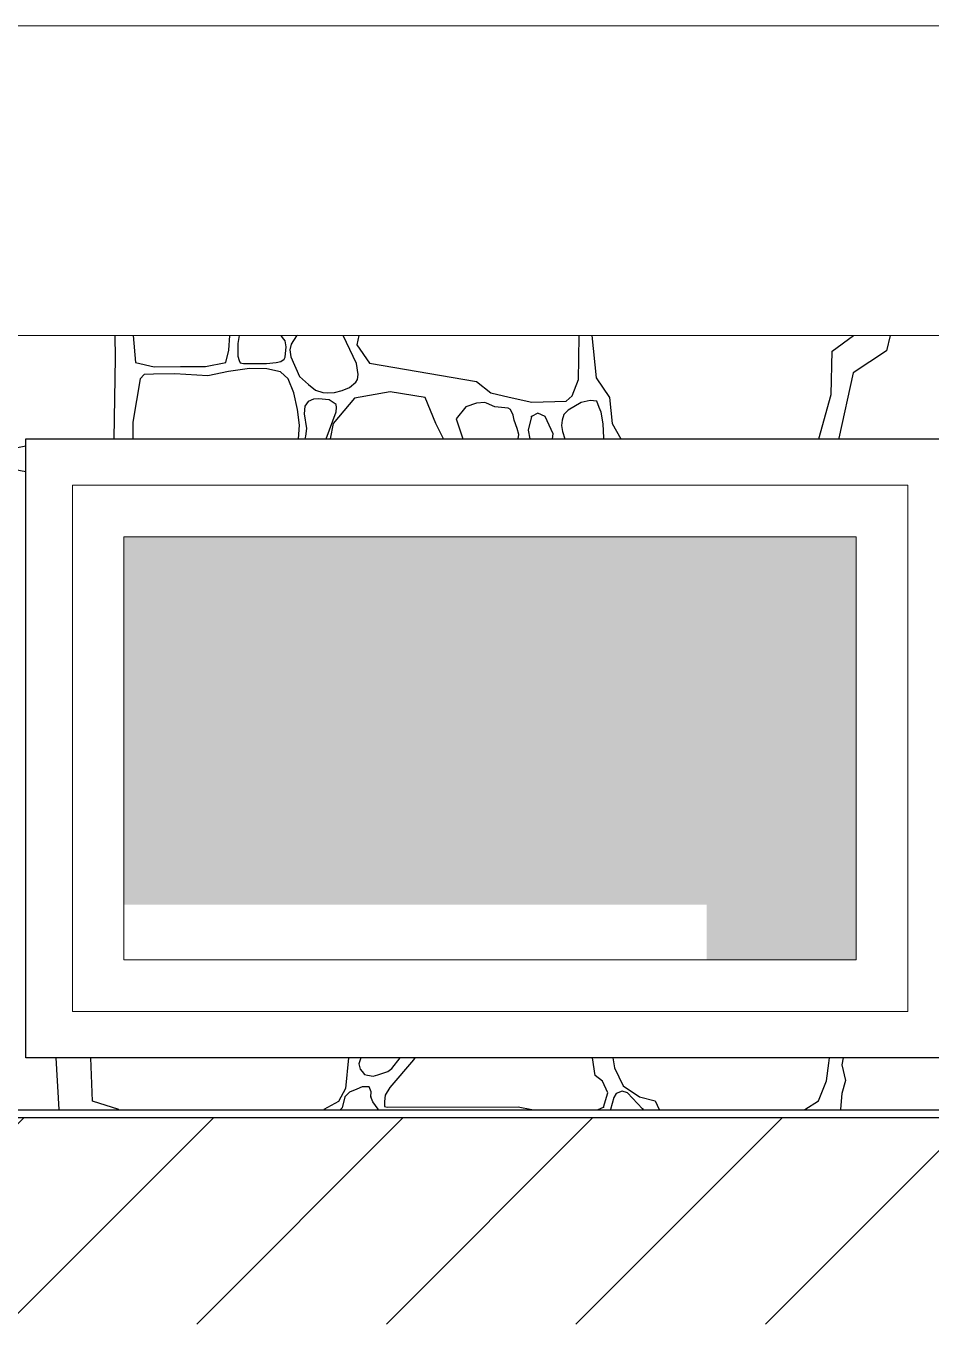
# Model space of a CAD drawing. Header units: feet. Extents: x -10410 to 374725, y -46422 to 88923.
# Drawn here: x 205055 to 205933, y 598 to 1856 of the extents above; entities that cross this region are included whole.
import ezdxf

# ---------------------------------------------------------------- set-up
doc = ezdxf.new("R2010")
doc.units = ezdxf.units.FT
doc.header["$MEASUREMENT"] = 0
for name, color, linetype, lineweight, true_color in [('2D - Общий_Ном._пера__118', 7, 'Continuous', 5, 0x573938), ('Конструктив - Стены Несущие_Ном._пера__87', 7, 'Continuous', 25, 0x6a6a6a), ('Местность - Рельеф_Ном._пера__93', 7, 'Continuous', 25, 0xa2a233)]:
    doc.layers.add(name, color=color, linetype=linetype, lineweight=lineweight, true_color=true_color)
doc.layers.add('Конструктив - Перекрытия_Ном._пера__1', color=7, linetype='Continuous', lineweight=20)
doc.layers.add('Конструктив - Стены Несущие_Ном._пера__120', color=7, linetype='Continuous', lineweight=5)

# ---------------------------------------------------------------- blocks, each defined once
blk = doc.blocks.new('*X14')
at = {"layer": 'Конструктив - Стены Несущие_Ном._пера__87', "linetype": 'Continuous'}
for p, q in [((205142, 1534.5), (205141.6, 1556.2)), ((205159.1, 1556.2), (205161.3, 1530)), ((205251.9, 1542), (205253, 1556.2)), ((205260.6, 1548.4), (205260.5, 1536.3)), ((205262.1, 1556.2), (205260.6, 1548.4)), ((205303.8, 1554.3), (205302.5, 1556.2)), ((205306.5, 1551.2), (205303.8, 1554.3)), ((205307.5, 1545.2), (205306.5, 1551.2)), ((205312.3, 1547.7), (205311.1, 1542.3)), ((205317.6, 1555.8), (205312.3, 1547.7)), ((205318.8, 1556.2), (205317.6, 1555.8)), ((205375.7, 1529.2), (205362.9, 1556.2)), ((205377.9, 1556.2), (205376, 1547.1)), ((205591.4, 1533.6), (205591.7, 1556.2)), ((205603.9, 1556.2), (205608.1, 1515.2)), ((205837, 1540.9), (205857.7, 1556.2)), ((205893.2, 1556.2), (205889.5, 1541.4)), ((205249.1, 1530), (205251.9, 1542)), ((205260.5, 1536.3), (205262, 1532.1)), ((205305.5, 1533.4), (205306.7, 1535.4)), ((205306.7, 1535.4), (205307.5, 1545.2)), ((205311.1, 1542.3), (205312, 1535.6)), ((205312, 1535.6), (205320.3, 1516.4)), ((205376, 1547.1), (205388.2, 1529.3)), ((205836, 1499.1), (205837, 1540.9)), ((205889.5, 1541.4), (205857.3, 1519.9)), ((205140.7, 1456.2), (205142, 1534.5)), ((205161.3, 1530), (205179.6, 1525.9)), ((205179.6, 1525.9), (205205.1, 1526.2)), ((205205.1, 1526.2), (205229.2, 1526.3)), ((205229.2, 1526.3), (205249.1, 1530)), ((205271.8, 1524.3), (205251.5, 1521.5)), ((205262, 1532.1), (205263, 1529.7)), ((205263, 1529.7), (205266, 1529.2)), ((205266, 1529.2), (205288.6, 1529.2)), ((205288.9, 1524), (205271.8, 1524.3)), ((205288.6, 1529.2), (205297.9, 1530)), ((205302.1, 1521.1), (205288.9, 1524)), ((205297.9, 1530), (205302.3, 1531)), ((205302.3, 1531), (205305.5, 1533.4)), ((205377.4, 1518.3), (205375.7, 1529.2)), ((205388.2, 1529.3), (205492.2, 1511.6)), ((205591, 1513.5), (205591.4, 1533.6)), ((205166.1, 1514.3), (205158.8, 1472.4)), ((205169.8, 1518.5), (205166.1, 1514.3)), ((205178.8, 1518.8), (205169.8, 1518.5)), ((205199.7, 1519.1), (205178.8, 1518.8)), ((205231.5, 1517.1), (205199.7, 1519.1)), ((205251.5, 1521.5), (205231.5, 1517.1)), ((205309.3, 1514.3), (205302.1, 1521.1)), ((205315.1, 1500.6), (205309.3, 1514.3)), ((205320.3, 1516.4), (205329.1, 1508.8)), ((205369, 1506), (205375, 1511)), ((205375, 1511), (205376.8, 1513.6)), ((205376.8, 1513.6), (205377.4, 1518.3)), ((205492.2, 1511.6), (205505.9, 1500.7)), ((205584.9, 1497.7), (205591, 1513.5)), ((205608.1, 1515.2), (205621, 1496.1)), ((205857.3, 1519.9), (205843.2, 1456.7)), ((205318.5, 1484.6), (205315.1, 1500.6)), ((205329.1, 1508.8), (205336.1, 1503.4)), ((205336.1, 1503.4), (205342.9, 1500.9)), ((205342.9, 1500.9), (205347.1, 1500.6)), ((205347.1, 1500.6), (205354.3, 1501.1)), ((205354.3, 1501.1), (205361.9, 1502.9)), ((205361.9, 1502.9), (205369, 1506)), ((205408.2, 1501.8), (205373.6, 1495.4)), ((205442.4, 1496.3), (205408.2, 1501.8)), ((205505.9, 1500.7), (205523.7, 1496.5)), ((205578.9, 1492.6), (205584.9, 1497.7)), ((205823.9, 1456.2), (205836, 1499.1)), ((205320.4, 1469.4), (205318.5, 1484.6)), ((205325.6, 1487.9), (205324.9, 1480.2)), ((205328.7, 1492.2), (205325.6, 1487.9)), ((205334, 1494.4), (205328.7, 1492.2)), ((205338.7, 1495), (205334, 1494.4)), ((205349.3, 1493.8), (205338.7, 1495)), ((205356.1, 1489.4), (205349.3, 1493.8)), ((205373.6, 1495.4), (205353, 1471.1)), ((205355.9, 1482.3), (205356.3, 1486.5)), ((205356.3, 1486.5), (205356.1, 1489.4)), ((205452.6, 1471.1), (205442.4, 1496.3)), ((205481.6, 1487.2), (205472.4, 1475.5)), ((205492.1, 1490.8), (205481.6, 1487.2)), ((205500.1, 1491.4), (205492.1, 1490.8)), ((205501.8, 1490.6), (205500.1, 1491.4)), ((205509.8, 1487.2), (205501.8, 1490.6)), ((205522.7, 1485.7), (205509.8, 1487.2)), ((205525.1, 1484.5), (205522.7, 1485.7)), ((205523.7, 1496.5), (205545.8, 1491.5)), ((205527.5, 1479), (205525.1, 1484.5)), ((205545.8, 1491.5), (205578.9, 1492.6)), ((205593.6, 1491.4), (205580.9, 1484)), ((205602.3, 1493.4), (205593.6, 1491.4)), ((205608.6, 1492.5), (205602.3, 1493.4)), ((205611.1, 1486.4), (205608.6, 1492.5)), ((205612.9, 1481.8), (205611.1, 1486.4)), ((205621, 1496.1), (205623.5, 1471.1)), ((205158.8, 1472.4), (205159, 1456.2)), ((205324.9, 1480.2), (205327.2, 1466.2)), ((205346.4, 1456.2), (205355.9, 1482.3)), ((205472.4, 1475.5), (205478.8, 1456.2)), ((205528.4, 1474.3), (205527.5, 1479)), ((205531.5, 1466.2), (205528.4, 1474.3)), ((205545.5, 1477.8), (205542.2, 1464.6)), ((205551.5, 1481), (205545.5, 1477.8)), ((205558.6, 1477.8), (205551.5, 1481)), ((205566.5, 1460.9), (205558.6, 1477.8)), ((205575.2, 1474.3), (205574.5, 1469.1)), ((205576.8, 1479.7), (205575.2, 1474.3)), ((205580.9, 1484), (205576.8, 1479.7)), ((205615, 1470.5), (205612.9, 1481.8)), ((205319.4, 1456.2), (205320.4, 1469.4)), ((205327.2, 1466.2), (205326.1, 1458.8)), ((205353, 1471.1), (205350.3, 1456.2)), ((205459.9, 1456.2), (205452.6, 1471.1)), ((205533.1, 1460.2), (205531.5, 1466.2)), ((205532.5, 1456.2), (205533.1, 1460.2)), ((205542.2, 1464.6), (205543.7, 1456.2)), ((205565.8, 1456.2), (205566.5, 1460.9)), ((205574.5, 1469.1), (205575.4, 1463.2)), ((205575.4, 1463.2), (205577.7, 1456.2)), ((205615.5, 1457.2), (205615, 1470.5)), ((205623.5, 1471.1), (205632, 1456.2)), ((205326.1, 1458.8), (205325.6, 1456.2)), ((205615.2, 1456.2), (205615.5, 1457.2)), ((205843.2, 1456.7), (205843.3, 1456.2)), ((205087.4, 806.2), (205084.4, 856.2)), ((205119.7, 814.3), (205118, 856.2)), ((205368.1, 856.2), (205364.9, 826.4)), ((205379.8, 856.2), (205377.9, 850.4)), ((205410, 845.9), (205418, 856.2)), ((205432.4, 856.2), (205431, 854.4)), ((205607.1, 839), (205604.4, 856.2)), ((205624.1, 856.2), (205625.7, 846.4)), ((205833.5, 851.1), (205834.3, 856.2)), ((205847.5, 856.2), (205846.3, 849.3)), ((205377.9, 850.4), (205379.2, 845.1)), ((205379.2, 845.1), (205381.2, 843)), ((205381.2, 843), (205383.5, 840)), ((205396.4, 839.7), (205406.1, 843.1)), ((205406.1, 843.1), (205410, 845.9)), ((205431, 854.4), (205408, 827.6)), ((205625.7, 846.4), (205634.1, 829.1)), ((205831.5, 833.8), (205833.5, 851.1)), ((205846.3, 849.3), (205849.7, 834.1)), ((205383.5, 840), (205386.3, 839.4)), ((205386.3, 839.4), (205391.8, 838.4)), ((205391.8, 838.4), (205396.4, 839.7)), ((205614.1, 833.6), (205607.1, 839)), ((205619.3, 822.2), (205614.1, 833.6)), ((205823.6, 814.5), (205831.5, 833.8)), ((205849.7, 834.1), (205846.2, 821.8)), ((205364.9, 826.4), (205358.2, 814)), ((205364.4, 818.4), (205361.9, 807.6)), ((205369, 822.8), (205364.4, 818.4)), ((205376.1, 826), (205369, 822.8)), ((205381.3, 828.2), (205376.1, 826)), ((205387.9, 828.1), (205381.3, 828.2)), ((205390, 823.2), (205387.9, 828.1)), ((205389.7, 818.4), (205390, 823.2)), ((205391.4, 813.5), (205389.7, 818.4)), ((205403.5, 820.1), (205403, 813.8)), ((205408, 827.6), (205403.5, 820.1)), ((205615.3, 808.5), (205619.3, 822.2)), ((205625.1, 817.9), (205622.1, 806.2)), ((205627.3, 821.7), (205625.1, 817.9)), ((205633.3, 823.8), (205627.3, 821.7)), ((205638.5, 822.2), (205633.3, 823.8)), ((205634.1, 829.1), (205650.2, 818.4)), ((205653.1, 806.9), (205638.5, 822.2)), ((205650.2, 818.4), (205665.1, 814.5)), ((205846.2, 821.8), (205845.1, 806.6)), ((205145.2, 806.2), (205119.7, 814.3)), ((205358.2, 814), (205344.1, 806.2)), ((205361.9, 807.6), (205360.2, 806.2)), ((205396.6, 806.6), (205391.4, 813.5)), ((205396.7, 806.2), (205396.6, 806.6)), ((205403, 813.8), (205402.9, 808.9)), ((205402.9, 808.9), (205405.5, 808.5)), ((205405.5, 808.5), (205532.3, 808.8)), ((205532.3, 808.8), (205545.6, 806.2)), ((205610.1, 806.2), (205615.3, 808.5)), ((205654, 806.2), (205653.1, 806.9)), ((205665.1, 814.5), (205669.1, 806.2)), ((205810.2, 806.2), (205823.6, 814.5)), ((205845.1, 806.6), (205845.1, 806.2))]:
    blk.add_line(p, q, dxfattribs=at)
for p in [(205545.5, 1477.8), (205389.7, 818.4), (205615.3, 808.5)]:
    blk.add_point(p, dxfattribs=at)
blk = doc.blocks.new('Штриховка_7', base_point=(0, 0))
at = {"layer": 'Конструктив - Стены Несущие_Ном._пера__87', "linetype": 'Continuous'}
blk.add_blockref('*X14', (0, 0), dxfattribs=at)
blk = doc.blocks.new('*X20')
at = {"layer": 'Конструктив - Стены Несущие_Ном._пера__87', "linetype": 'Continuous'}
for p, q in [((205142, 1534.5), (205141.6, 1556.2)), ((205159.1, 1556.2), (205161.3, 1530)), ((205251.9, 1542), (205253, 1556.2)), ((205260.6, 1548.4), (205260.5, 1536.3)), ((205262.1, 1556.2), (205260.6, 1548.4)), ((205303.8, 1554.3), (205302.5, 1556.2)), ((205306.5, 1551.2), (205303.8, 1554.3)), ((205307.5, 1545.2), (205306.5, 1551.2)), ((205312.3, 1547.7), (205311.1, 1542.3)), ((205317.6, 1555.8), (205312.3, 1547.7)), ((205318.8, 1556.2), (205317.6, 1555.8)), ((205375.7, 1529.2), (205362.9, 1556.2)), ((205377.9, 1556.2), (205376, 1547.1)), ((205591.4, 1533.6), (205591.7, 1556.2)), ((205603.9, 1556.2), (205608.1, 1515.2)), ((205837, 1540.9), (205857.7, 1556.2)), ((205893.2, 1556.2), (205889.5, 1541.4)), ((205249.1, 1530), (205251.9, 1542)), ((205260.5, 1536.3), (205262, 1532.1)), ((205305.5, 1533.4), (205306.7, 1535.4)), ((205306.7, 1535.4), (205307.5, 1545.2)), ((205311.1, 1542.3), (205312, 1535.6)), ((205312, 1535.6), (205320.3, 1516.4)), ((205376, 1547.1), (205388.2, 1529.3)), ((205836, 1499.1), (205837, 1540.9)), ((205889.5, 1541.4), (205857.3, 1519.9)), ((205140.7, 1456.2), (205142, 1534.5)), ((205161.3, 1530), (205179.6, 1525.9)), ((205179.6, 1525.9), (205205.1, 1526.2)), ((205205.1, 1526.2), (205229.2, 1526.3)), ((205229.2, 1526.3), (205249.1, 1530)), ((205271.8, 1524.3), (205251.5, 1521.5)), ((205262, 1532.1), (205263, 1529.7)), ((205263, 1529.7), (205266, 1529.2)), ((205266, 1529.2), (205288.6, 1529.2)), ((205288.9, 1524), (205271.8, 1524.3)), ((205288.6, 1529.2), (205297.9, 1530)), ((205302.1, 1521.1), (205288.9, 1524)), ((205297.9, 1530), (205302.3, 1531)), ((205302.3, 1531), (205305.5, 1533.4)), ((205377.4, 1518.3), (205375.7, 1529.2)), ((205388.2, 1529.3), (205492.2, 1511.6)), ((205591, 1513.5), (205591.4, 1533.6)), ((205166.1, 1514.3), (205158.8, 1472.4)), ((205169.8, 1518.5), (205166.1, 1514.3)), ((205178.8, 1518.8), (205169.8, 1518.5)), ((205199.7, 1519.1), (205178.8, 1518.8)), ((205231.5, 1517.1), (205199.7, 1519.1)), ((205251.5, 1521.5), (205231.5, 1517.1)), ((205309.3, 1514.3), (205302.1, 1521.1)), ((205315.1, 1500.6), (205309.3, 1514.3)), ((205320.3, 1516.4), (205329.1, 1508.8)), ((205369, 1506), (205375, 1511)), ((205375, 1511), (205376.8, 1513.6)), ((205376.8, 1513.6), (205377.4, 1518.3)), ((205492.2, 1511.6), (205505.9, 1500.7)), ((205584.9, 1497.7), (205591, 1513.5)), ((205608.1, 1515.2), (205621, 1496.1)), ((205857.3, 1519.9), (205843.2, 1456.7)), ((205318.5, 1484.6), (205315.1, 1500.6)), ((205329.1, 1508.8), (205336.1, 1503.4)), ((205336.1, 1503.4), (205342.9, 1500.9)), ((205342.9, 1500.9), (205347.1, 1500.6)), ((205347.1, 1500.6), (205354.3, 1501.1)), ((205354.3, 1501.1), (205361.9, 1502.9)), ((205361.9, 1502.9), (205369, 1506)), ((205408.2, 1501.8), (205373.6, 1495.4)), ((205442.4, 1496.3), (205408.2, 1501.8)), ((205505.9, 1500.7), (205523.7, 1496.5)), ((205578.9, 1492.6), (205584.9, 1497.7)), ((205823.9, 1456.2), (205836, 1499.1)), ((205320.4, 1469.4), (205318.5, 1484.6)), ((205325.6, 1487.9), (205324.9, 1480.2)), ((205328.7, 1492.2), (205325.6, 1487.9)), ((205334, 1494.4), (205328.7, 1492.2)), ((205338.7, 1495), (205334, 1494.4)), ((205349.3, 1493.8), (205338.7, 1495)), ((205356.1, 1489.4), (205349.3, 1493.8)), ((205373.6, 1495.4), (205353, 1471.1)), ((205355.9, 1482.3), (205356.3, 1486.5)), ((205356.3, 1486.5), (205356.1, 1489.4)), ((205452.6, 1471.1), (205442.4, 1496.3)), ((205481.6, 1487.2), (205472.4, 1475.5)), ((205492.1, 1490.8), (205481.6, 1487.2)), ((205500.1, 1491.4), (205492.1, 1490.8)), ((205501.8, 1490.6), (205500.1, 1491.4)), ((205509.8, 1487.2), (205501.8, 1490.6)), ((205522.7, 1485.7), (205509.8, 1487.2)), ((205525.1, 1484.5), (205522.7, 1485.7)), ((205523.7, 1496.5), (205545.8, 1491.5)), ((205527.5, 1479), (205525.1, 1484.5)), ((205545.8, 1491.5), (205578.9, 1492.6)), ((205593.6, 1491.4), (205580.9, 1484)), ((205602.3, 1493.4), (205593.6, 1491.4)), ((205608.6, 1492.5), (205602.3, 1493.4)), ((205611.1, 1486.4), (205608.6, 1492.5)), ((205612.9, 1481.8), (205611.1, 1486.4)), ((205621, 1496.1), (205623.5, 1471.1)), ((205158.8, 1472.4), (205159, 1456.2)), ((205324.9, 1480.2), (205327.2, 1466.2)), ((205346.4, 1456.2), (205355.9, 1482.3)), ((205472.4, 1475.5), (205478.8, 1456.2)), ((205528.4, 1474.3), (205527.5, 1479)), ((205531.5, 1466.2), (205528.4, 1474.3)), ((205545.5, 1477.8), (205542.2, 1464.6)), ((205551.5, 1481), (205545.5, 1477.8)), ((205558.6, 1477.8), (205551.5, 1481)), ((205566.5, 1460.9), (205558.6, 1477.8)), ((205575.2, 1474.3), (205574.5, 1469.1)), ((205576.8, 1479.7), (205575.2, 1474.3)), ((205580.9, 1484), (205576.8, 1479.7)), ((205615, 1470.5), (205612.9, 1481.8)), ((205319.4, 1456.2), (205320.4, 1469.4)), ((205327.2, 1466.2), (205326.1, 1458.8)), ((205353, 1471.1), (205350.3, 1456.2)), ((205459.9, 1456.2), (205452.6, 1471.1)), ((205533.1, 1460.2), (205531.5, 1466.2)), ((205532.5, 1456.2), (205533.1, 1460.2)), ((205542.2, 1464.6), (205543.7, 1456.2)), ((205565.8, 1456.2), (205566.5, 1460.9)), ((205574.5, 1469.1), (205575.4, 1463.2)), ((205575.4, 1463.2), (205577.7, 1456.2)), ((205615.5, 1457.2), (205615, 1470.5)), ((205623.5, 1471.1), (205632, 1456.2)), ((204974.1, 1433.2), (205055.2, 1449.4)), ((205326.1, 1458.8), (205325.6, 1456.2)), ((205615.2, 1456.2), (205615.5, 1457.2)), ((205843.2, 1456.7), (205843.3, 1456.2)), ((205055.2, 1424.2), (205044.7, 1426))]:
    blk.add_line(p, q, dxfattribs=at)
blk.add_point((205545.5, 1477.8), dxfattribs=at)
blk = doc.blocks.new('Штриховка_10', base_point=(0, 0))
at = {"layer": 'Конструктив - Стены Несущие_Ном._пера__87', "linetype": 'Continuous'}
blk.add_blockref('*X20', (0, 0), dxfattribs=at)

msp = doc.modelspace()

# ---------------------------------------------------------------- hatches: boundary and pattern name
at = {"layer": '2D - Общий_Ном._пера__118', "linetype": 'Continuous'}
h = msp.add_hatch(dxfattribs=at)
h.set_pattern_fill('ЛИНИИ_НАКЛОННЫЕ__ШАГ_1_5_', color=256, style=0, pattern_type=2)
h.set_pattern_definition([(45, (0, 0), (-91.92388, 91.92388), [])])
h.paths.add_polyline_path([(197003.77443, 598.22003), (197003.77443, 805.87582), (199558.87982, 805.87582), (199558.87982, 798.22003), (221073.1854, 798.22003), (221073.1854, 792.45656), (226154.72566, 792.45656), (226154.72566, 598.22003), (221073.1854, 598.22003), (199558.87982, 598.22003)])
at = {"layer": 'Конструктив - Стены Несущие_Ном._пера__120', "linetype": 'Continuous', "lineweight": 0, "true_color": 0x000000}
msp.add_hatch(color=18, dxfattribs=at).paths.add_polyline_path([(205860.22775, 1361.22003), (205150.22775, 1361.22003), (205150.22775, 1004.67673), (205715.22775, 1004.67672), (205715.22775, 951.22006), (205860.22775, 951.22003)])

# ---------------------------------------------------------------- linework, layer by layer
at = {"layer": 'Конструктив - Перекрытия_Ном._пера__1', "linetype": 'Continuous'}
for p, q in [((212644.61784, 1856.22002), (203749.67973, 1856.22002)), ((218387.98666, 1556.22003), (203749.67973, 1556.22003)), ((203749.67973, 1556.21998), (212644.61784, 1556.21998))]:
    msp.add_line(p, q, dxfattribs=at)
at = {"layer": 'Конструктив - Стены Несущие_Ном._пера__120', "linetype": 'Continuous'}
for p, q in [((205100.22775, 1411.22003), (205100.22775, 1361.22003)), ((205910.22775, 1411.22003), (205100.22775, 1411.22003)), ((205910.22775, 1361.22003), (205910.22775, 1411.22003)), ((205100.22775, 1361.22003), (205100.22775, 951.22003)), ((205150.22775, 951.22003), (205150.22775, 1361.22003)), ((205150.22775, 1361.22003), (205860.22775, 1361.22003)), ((205860.22775, 1361.22003), (205860.22775, 951.22003)), ((205910.22775, 951.22003), (205910.22775, 1361.22003)), ((205100.22775, 951.22003), (205100.22775, 901.22003)), ((205860.22775, 951.22003), (205150.22775, 951.22003)), ((205910.22775, 901.22003), (205910.22775, 951.22003)), ((205100.22775, 901.22003), (205910.22775, 901.22003))]:
    msp.add_line(p, q, dxfattribs=at)
at = {"layer": 'Конструктив - Стены Несущие_Ном._пера__87', "linetype": 'Continuous'}
for p, q in [((205055.22775, 856.22003), (205055.22775, 1456.22003)), ((205055.22775, 1456.22003), (205955.22775, 1456.22003)), ((205955.22775, 856.22003), (205055.22775, 856.22003))]:
    msp.add_line(p, q, dxfattribs=at)
at = {"layer": 'Местность - Рельеф_Ном._пера__93', "linetype": 'Continuous'}
for p, q in [((198724.25953, 805.87582), (217387.33147, 805.87582)), ((220599.67988, 798.22003), (199688.44429, 798.22003))]:
    msp.add_line(p, q, dxfattribs=at)

# ---------------------------------------------------------------- block references
at = {"layer": 'Конструктив - Стены Несущие_Ном._пера__87', "linetype": 'Continuous'}
for name in ['Штриховка_7', 'Штриховка_10']:
    msp.add_blockref(name, (0, 0), dxfattribs=at)

doc.saveas('drawing.dxf')
